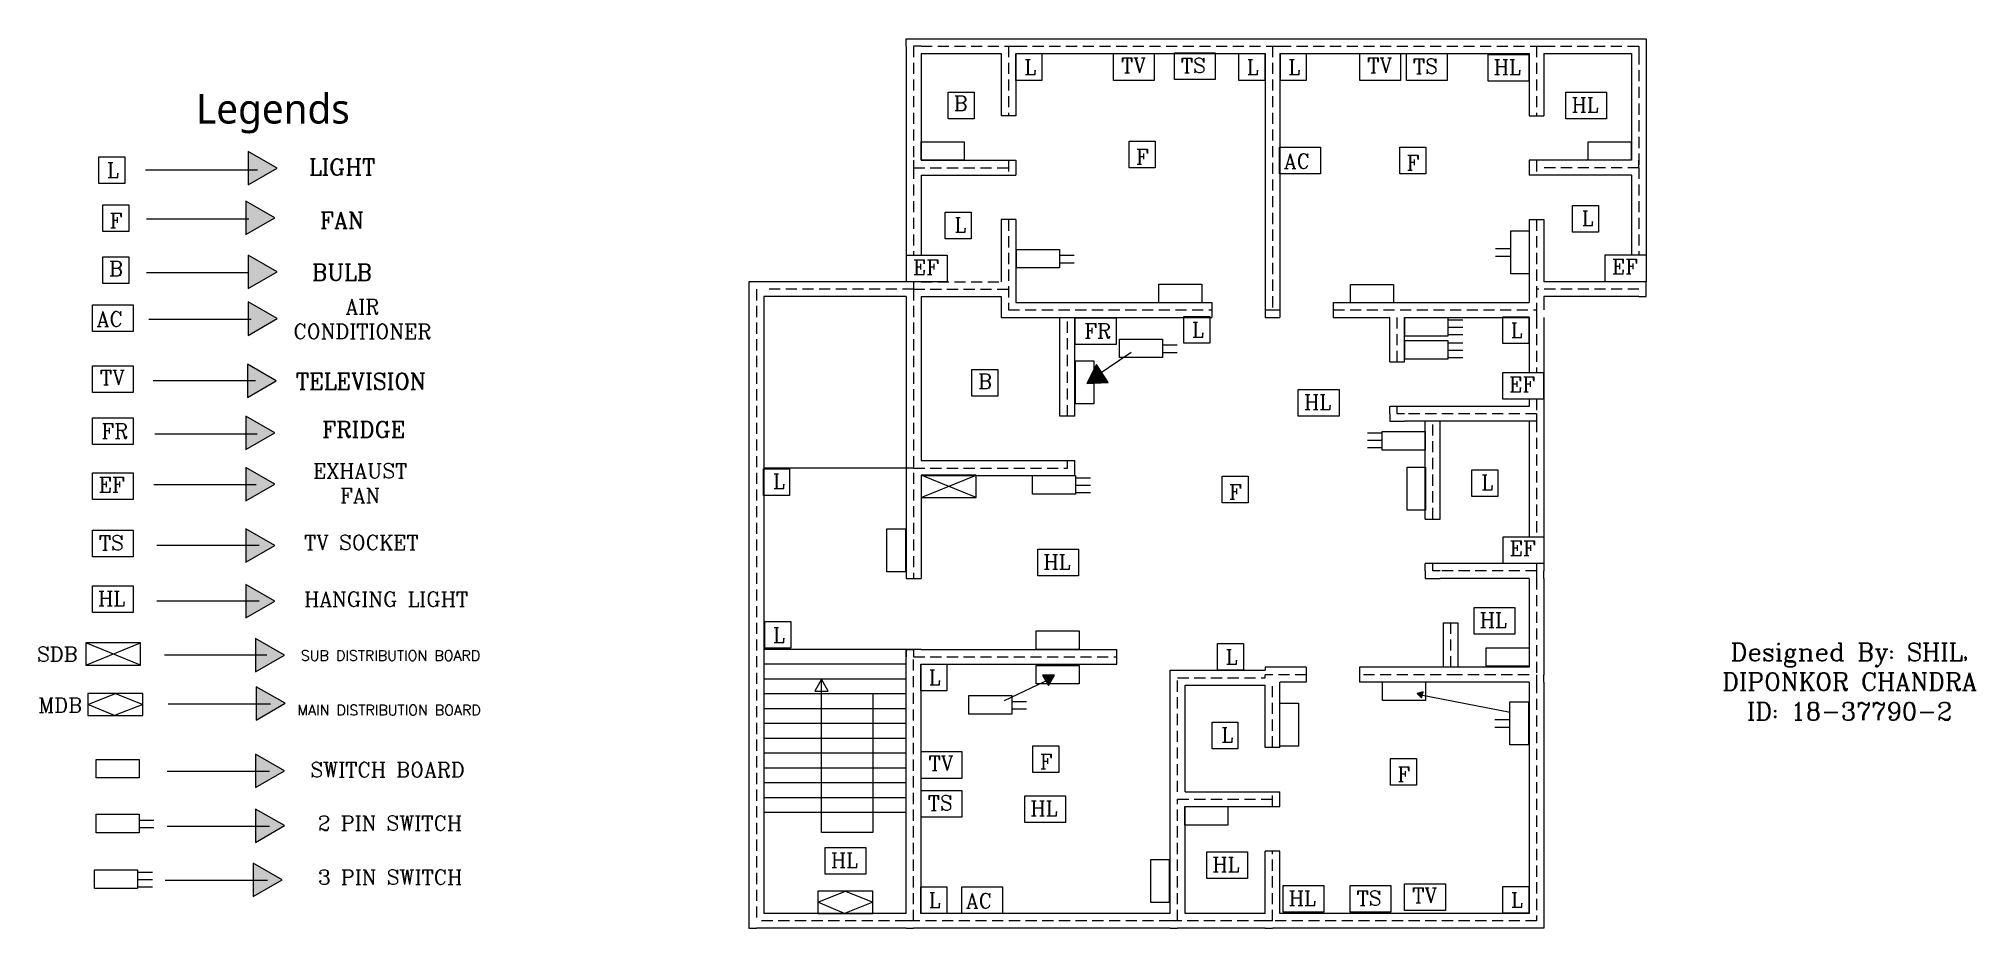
# Model space of a CAD drawing. Header units: inches. Extents: x -578 to 5307612578, y -554 to 835774590.
# Drawn here: x -578 to 729, y -554 to 46 of the extents above; entities outside this region: 1.
import ezdxf

# ---------------------------------------------------------------- set-up
doc = ezdxf.new("R2010")
doc.units = ezdxf.units.IN
doc.header["$LTSCALE"] = 30
doc.header["$MEASUREMENT"] = 0
doc.linetypes.add('HIDDEN', pattern=[0.375, 0.25, -0.125])

msp = doc.modelspace()

# ---------------------------------------------------------------- hatches: boundary and pattern name
for points in [[(-436.5, -30), (-436.5, -52.5), (-417, -41.2)], [(-438, -63.5), (-438, -86), (-418.5, -74.7)], [(-436.5, -100), (-436.5, -122.5), (-417, -111.2)], [(-436.5, -131.5), (-436.5, -154), (-417, -142.7)], [(133.8, -177.1), (129, -186.5), (133.8, -186.3)], [(135.6, -173.7), (133.8, -177.1), (133.8, -186.3), (143.4, -185.8)], [(-438, -322), (-438, -344.5), (-418.5, -333.2)], [(-431.5, -358.5), (-431.5, -381), (-412, -369.7)], [(-431, -391), (-431, -413.5), (-411.5, -402.2)], [(107.2, -383.1), (99.1, -383.1), (102.5, -389.1), (103.7, -389.1)], [(355.7, -394.4), (351.8, -395.5), (354.7, -398.4)], [(-431.5, -436.5), (-431.5, -459), (-412, -447.7)], [(-431.5, -473.5), (-431.5, -496), (-412, -484.7)], [(-413.5, -521.2), (-433, -510), (-433, -532.5)]]:
    msp.add_hatch(color=250).paths.add_polyline_path(points)
h = msp.add_hatch(color=250)
h.paths.add_polyline_path([(-437, -173.5), (-437, -196), (-417.5, -184.7)])
h.paths.add_polyline_path([(-438, -208.5), (-438, -231), (-418.5, -219.7)])
h.paths.add_polyline_path([(-438, -243.2), (-438, -265.7), (-418.5, -254.4)])
h.paths.add_polyline_path([(-438, -284.5), (-438, -307), (-418.5, -295.7)])

# ---------------------------------------------------------------- linework, layer by layer
for p, q in [((5253639940.5, 835774590.5), (5307612578.5, 835774590.5)), ((7.2, 41.1), (7.2, 46.1)), ((7.2, 46.1), (17.2, 46.1)), ((7.2, 41.1), (7.2, -35.9)), ((17.2, 46.1), (76.2, 46.1)), ((76.2, 46.1), (81.2, 46.1)), ((81.2, 46.1), (254.2, 46.1)), ((254.2, 46.1), (259.2, 46.1)), ((259.2, 46.1), (432.2, 46.1)), ((427.2, 46.1), (437.2, 46.1)), ((437.2, 46.1), (496.2, 46.1)), ((496.2, 46.1), (506.2, 46.1)), ((506.2, 46.1), (506.2, 36.1)), ((17.2, 36.1), (17.2, -35.9)), ((17.2, 36.1), (71.2, 36.1)), ((71.2, 36.1), (71.2, -5.9)), ((81.2, 36.1), (81.2, -5.9)), ((81.2, 36.1), (249.2, 36.1)), ((249.2, 36.1), (249.2, -131.9)), ((259.2, 36.1), (259.2, -131.9)), ((259.2, 36.1), (427.2, 36.1)), ((427.2, 36.1), (427.2, -5.9)), ((437.2, 36.1), (496.2, 36.1)), ((437.2, 36.1), (437.2, -5.9)), ((496.2, 36.1), (496.2, -35.9)), ((506.2, 36.1), (506.2, -40.9)), ((81.2, -5.9), (71.2, -5.9)), ((427.2, -5.9), (437.2, -5.9)), ((7.2, -35.9), (7.2, -40.9)), ((17.2, -35.9), (71.2, -35.9)), ((71.2, -35.9), (81.2, -35.9)), ((81.2, -35.9), (81.2, -45.9)), ((437.2, -35.9), (427.2, -35.9)), ((427.2, -35.9), (427.2, -45.9)), ((496.2, -35.9), (437.2, -35.9)), ((-430.2, -42.5), (-505.8, -42.5)), ((7.2, -40.9), (7.2, -117.9)), ((17.2, -45.9), (17.2, -99.9)), ((17.2, -45.9), (71.2, -45.9)), ((71.2, -45.9), (81.2, -45.9)), ((437.2, -45.9), (427.2, -45.9)), ((496.2, -45.9), (437.2, -45.9)), ((496.2, -45.9), (496.2, -99.8)), ((506.2, -40.9), (506.2, -117.9)), ((-505, -75.5), (-436, -75.5)), ((71.2, -75.9), (71.2, -117.9)), ((81.2, -75.9), (71.2, -75.9)), ((81.2, -75.9), (81.2, -131.9)), ((427.2, -75.9), (437.2, -75.9)), ((427.2, -75.9), (427.2, -131.9)), ((437.2, -75.9), (437.2, -117.9)), ((110.5, -100), (120.5, -100)), ((404.5, -95.5), (414.5, -95.5)), ((404.5, -100.5), (414.5, -100.5)), ((-505, -111.5), (-436, -111.5)), ((110.5, -105), (120.5, -105)), ((-88.8, -117.9), (-98.8, -117.9)), ((-98.8, -117.9), (-98.8, -122.9)), ((-98.8, -122.9), (-98.8, -548.9)), ((7.2, -117.9), (-88.8, -117.9)), ((-88.8, -127.9), (-88.8, -543.9)), ((7.2, -127.9), (-88.8, -127.9)), ((7.2, -127.9), (7.2, -317.9)), ((17.2, -117.9), (17.2, -117.9)), ((17.2, -127.9), (71.2, -127.9)), ((17.2, -127.9), (17.2, -238.5)), ((71.2, -127.9), (71.2, -136.9)), ((496.2, -117.9), (437.2, -117.9)), ((501.2, -127.9), (437.2, -127.9)), ((437.2, -127.9), (437.2, -136.9)), ((496.2, -117.8), (496.2, -117.9)), ((501.2, -127.9), (506.2, -127.9)), ((506.2, -127.9), (506.2, -117.9)), ((-503.5, -143), (-434.5, -143)), ((71.2, -136.9), (71.2, -141.9)), ((71.2, -141.9), (76.2, -141.9)), ((76.2, -141.9), (213.2, -141.9)), ((81.2, -131.9), (213.2, -131.9)), ((110.9, -208.5), (110.9, -141.9)), ((120.9, -208.5), (120.9, -141.9)), ((213.2, -131.9), (213.2, -141.9)), ((249.2, -131.9), (249.2, -141.9)), ((249.2, -141.9), (254.2, -141.9)), ((254.2, -141.9), (259.2, -141.9)), ((259.2, -131.9), (259.2, -141.9)), ((295.2, -131.9), (427.2, -131.9)), ((295.2, -131.9), (295.2, -141.9)), ((295.2, -141.9), (333.2, -141.9)), ((333.2, -171.9), (333.2, -141.9)), ((343.2, -171.9), (343.2, -141.9)), ((343.2, -141.9), (427.2, -141.9)), ((372.5, -143.5), (382.5, -143.5)), ((427.2, -141.9), (427.2, -179)), ((437.2, -141.9), (437.2, -206.9)), ((372.5, -148.5), (382.5, -148.5)), ((372.5, -153.5), (382.5, -153.5)), ((159, -165.5), (136, -181)), ((180, -160.5), (190, -160.5)), ((180, -165.5), (190, -165.5)), ((372.5, -159), (382.5, -159)), ((372.5, -164), (382.5, -164)), ((372.5, -169), (382.5, -169)), ((333.2, -171.9), (343.2, -171.9)), ((-500.5, -184.5), (-431.5, -184.5)), ((120.9, -208.5), (110.9, -208.5)), ((333.2, -206.9), (333.2, -201.9)), ((343.2, -201.9), (333.2, -201.9)), ((333.2, -206.9), (333.2, -211.9)), ((427.2, -201.9), (343.2, -201.9)), ((427.2, -197), (427.2, -201.9)), ((437.2, -206.9), (437.2, -211.9)), ((-499.5, -220.5), (-430.5, -220.5)), ((328.2, -219.9), (318.2, -219.9)), ((333.2, -211.9), (343.2, -211.9)), ((432.2, -211.9), (343.2, -211.9)), ((357.2, -277.9), (357.2, -211.9)), ((367.2, -277.9), (367.2, -211.9)), ((427.2, -211.9), (427.2, -289.8)), ((437.2, -211.9), (437.2, -312.9)), ((328.2, -224.9), (318.2, -224.9)), ((328.2, -229.9), (318.2, -229.9)), ((12.2, -243.5), (-88.8, -243.5)), ((17.2, -238.5), (110.9, -238.5)), ((110.9, -238.5), (120.9, -238.5)), ((120.9, -248.5), (120.9, -238.5)), ((-500, -254.7), (-431, -254.7)), ((17.2, -248.5), (120.9, -248.5)), ((17.2, -248.5), (17.2, -317.9)), ((17.3, -263.4), (54.3, -248.4)), ((54.3, -263.4), (17.3, -248.4)), ((121.4, -250.1), (131.4, -250.1)), ((121.4, -255.1), (131.4, -255.1)), ((121.4, -260.1), (131.4, -260.1)), ((357.2, -277.9), (367.2, -277.9)), ((-498, -295.5), (-429, -295.5)), ((357.2, -312.9), (357.2, -307.9)), ((367.2, -307.9), (357.2, -307.9)), ((357.2, -312.9), (357.2, -317.9)), ((427.2, -307.9), (367.2, -307.9)), ((427.2, -307.8), (427.2, -307.9)), ((437.2, -317.9), (437.2, -312.9)), ((7.2, -317.9), (17.2, -317.9)), ((357.2, -317.9), (367.2, -317.9)), ((369.2, -317.9), (367.2, -317.9)), ((379.2, -317.9), (369.2, -317.9)), ((427.2, -317.9), (379.2, -317.9)), ((427.2, -317.9), (427.2, -377.9)), ((437.2, -317.9), (437.2, -382.9)), ((-498, -333), (-429, -333)), ((369.2, -347.9), (369.2, -377.9)), ((369.2, -347.9), (379.2, -347.9)), ((379.2, -347.9), (379.2, -377.9)), ((-546, -376.5), (-509, -361.5)), ((-509, -376.5), (-546, -361.5)), ((-493, -369.5), (-424, -369.5)), ((7.2, -365.9), (-88.8, -365.9)), ((7.2, -375.9), (-88.8, -375.9)), ((7.2, -365.9), (12.2, -365.9)), ((17.2, -365.9), (7.2, -365.9)), ((7.2, -365.9), (7.2, -370.9)), ((7.2, -543.9), (7.2, -370.9)), ((17.2, -365.9), (149.2, -365.9)), ((17.2, -375.9), (149.2, -375.9)), ((17.2, -543.9), (17.2, -375.9)), ((149.2, -375.9), (149.2, -365.9)), ((249.2, -377.9), (249.2, -379.9)), ((276.9, -377.9), (249.2, -377.9)), ((276.9, -377.9), (276.9, -387.9)), ((379.2, -377.9), (312.9, -377.9)), ((312.9, -377.9), (312.9, -387.9)), ((427.2, -377.9), (379.2, -377.9)), ((7.2, -385.9), (-88.8, -385.9)), ((-49.9, -489.4), (-49.9, -386.1)), ((73.5, -400.2), (104.7, -385.4)), ((185.2, -379.9), (249.2, -379.9)), ((185.2, -384.9), (185.2, -379.9)), ((185.2, -461.9), (185.2, -384.9)), ((195.2, -389.9), (249.2, -389.9)), ((195.2, -461.9), (195.2, -389.9)), ((249.2, -431.9), (249.2, -389.9)), ((276.9, -387.9), (259.2, -387.9)), ((259.2, -431.9), (259.2, -387.9)), ((379.2, -387.9), (312.9, -387.9)), ((427.2, -387.9), (379.2, -387.9)), ((427.2, -387.9), (427.2, -543.9)), ((437.2, -387.9), (437.2, -382.9)), ((437.2, -387.9), (437.2, -548.9)), ((-544.5, -403), (-526, -395.5)), ((-526.5, -410.5), (-544.5, -403)), ((-507.5, -403), (-526.5, -410.5)), ((-526, -395.5), (-507.5, -403)), ((-490.5, -402.5), (-421.5, -402.5)), ((7.2, -395.9), (-88.8, -395.9)), ((-15.3, -396), (-15.3, -489.4)), ((78.4, -401), (88.4, -401)), ((354.3, -396.4), (414.5, -408.1)), ((7.2, -405.9), (-88.8, -405.9)), ((7.2, -415.9), (-88.8, -415.9)), ((78.4, -406), (88.4, -406)), ((404, -413.2), (414, -413.2)), ((7.2, -425.9), (-88.8, -425.9)), ((404, -418.2), (414, -418.2)), ((7.2, -435.9), (-88.8, -435.9)), ((259.2, -431.9), (249.2, -431.9)), ((-491, -448), (-422, -448)), ((7.2, -445.9), (-88.8, -445.9)), ((7.2, -455.9), (-88.8, -455.9)), ((7.2, -465.9), (-88.8, -465.9)), ((185.2, -543.9), (185.2, -466.9)), ((195.2, -461.9), (249.2, -461.9)), ((249.2, -461.9), (259.2, -461.9)), ((259.2, -471.9), (259.2, -461.9)), ((-510, -481), (-500, -481)), ((7.2, -475.9), (-88.8, -475.9)), ((195.2, -543.9), (195.2, -471.9)), ((195.2, -471.9), (249.2, -471.9)), ((249.2, -471.9), (259.2, -471.9)), ((-510, -486), (-500, -486)), ((-491, -485), (-422, -485)), ((-15.3, -489.4), (-49.9, -489.4)), ((249.2, -543.9), (249.2, -501.9)), ((259.2, -501.9), (249.2, -501.9)), ((259.2, -543.9), (259.2, -501.9)), ((-511, -516), (-501, -516)), ((-511, -521), (-501, -521)), ((-492.5, -521.5), (-423.5, -521.5)), ((-511, -526), (-501, -526)), ((-52.3, -536.4), (-33.8, -528.9)), ((-33.8, -528.9), (-15.3, -536.4)), ((7.2, -543.9), (-88.8, -543.9)), ((-34.3, -543.9), (-52.3, -536.4)), ((-15.3, -536.4), (-34.3, -543.9)), ((185.2, -543.9), (17.2, -543.9)), ((249.2, -543.9), (195.2, -543.9)), ((427.2, -543.9), (259.2, -543.9)), ((-98.8, -548.9), (-98.8, -553.9)), ((-98.8, -553.9), (-93.8, -553.9)), ((7.2, -553.9), (-93.8, -553.9)), ((-88.8, -548.9), (-88.8, -548.9)), ((7.2, -553.9), (12.2, -553.9)), ((185.2, -553.9), (12.2, -553.9)), ((185.2, -553.9), (190.2, -553.9)), ((249.2, -553.9), (190.2, -553.9)), ((249.2, -553.9), (254.2, -553.9)), ((432.2, -553.9), (254.2, -553.9)), ((437.2, -553.9), (432.2, -553.9)), ((437.2, -548.9), (437.2, -553.9))]:
    msp.add_line(p, q)
at = {"linetype": 'HIDDEN'}
for p, q in [((17.2, 41.1), (12.2, 41.1)), ((12.2, 41.1), (12.2, -35.9)), ((17.2, 41.1), (76.2, 41.1)), ((76.2, 41.1), (81.2, 41.1)), ((76.2, 41.1), (76.2, -5.9)), ((81.2, 41.1), (254.2, 41.1)), ((254.2, 41.1), (259.2, 41.1)), ((254.2, 41.1), (254.2, -136.9)), ((259.2, 41.1), (432.2, 41.1)), ((432.2, 41.1), (437.2, 41.1)), ((432.2, 41.1), (432.2, -5.9)), ((437.2, 46.1), (496.2, 46.1)), ((437.2, 41.1), (496.2, 41.1)), ((496.2, 41.1), (501.2, 41.1)), ((501.2, 41.1), (501.2, 36.1)), ((501.2, 36.1), (501.2, -40.9)), ((12.2, -35.9), (12.2, -40.9)), ((76.2, -35.9), (76.2, -45.9)), ((432.2, -35.9), (432.2, -45.9)), ((501.2, -40.9), (501.2, -35.9)), ((12.2, -40.9), (12.2, -99.9)), ((12.2, -40.9), (76.2, -40.9)), ((501.2, -40.9), (437.2, -40.9)), ((501.2, -40.9), (501.2, -99.8)), ((76.2, -75.9), (76.2, -136.9)), ((432.2, -75.9), (432.2, -136.9)), ((-93.8, -122.9), (-93.8, -548.9)), ((12.2, -122.9), (-88.8, -122.9)), ((12.2, -117.9), (12.2, -122.9)), ((12.2, -117.9), (12.2, -117.9)), ((12.2, -122.9), (76.2, -122.9)), ((12.2, -122.9), (12.2, -317.9)), ((17.2, -117.9), (71.2, -117.9)), ((501.2, -122.9), (432.2, -122.9)), ((501.2, -117.8), (501.2, -117.9)), ((76.2, -136.9), (213.2, -136.9)), ((115.9, -208.5), (115.9, -141.9)), ((249.2, -136.9), (254.2, -136.9)), ((254.2, -136.9), (259.2, -136.9)), ((295.2, -136.9), (432.2, -136.9)), ((338.2, -171.9), (338.2, -141.9)), ((432.2, -136.9), (432.2, -141.9)), ((432.2, -141.9), (432.2, -179)), ((338.2, -206.9), (338.2, -201.9)), ((343.2, -206.9), (338.2, -206.9)), ((432.2, -206.9), (343.2, -206.9)), ((432.2, -197), (432.2, -206.9)), ((432.2, -206.9), (432.2, -211.9)), ((362.2, -277.9), (362.2, -211.9)), ((427.2, -211.9), (427.2, -289.8)), ((432.2, -211.9), (432.2, -289.8)), ((12.2, -243.5), (115.9, -243.5)), ((115.9, -243.5), (115.9, -238.5)), ((362.2, -312.9), (362.2, -307.9)), ((367.2, -312.9), (362.2, -312.9)), ((432.2, -312.9), (367.2, -312.9)), ((427.2, -307.8), (427.2, -307.9)), ((432.2, -307.8), (432.2, -312.9)), ((432.2, -312.9), (432.2, -317.9)), ((427.2, -317.9), (379.2, -317.9)), ((432.2, -317.9), (432.2, -382.9)), ((374.2, -347.9), (374.2, -377.9)), ((7.2, -370.9), (7.2, -365.9)), ((12.2, -365.9), (12.2, -370.9)), ((12.2, -370.9), (149.2, -370.9)), ((12.2, -548.9), (12.2, -370.9)), ((190.2, -384.9), (249.2, -384.9)), ((190.2, -461.9), (190.2, -384.9)), ((249.2, -384.9), (249.2, -382.9)), ((276.9, -382.9), (249.2, -382.9)), ((254.2, -431.9), (254.2, -387.9)), ((379.2, -382.9), (312.9, -382.9)), ((427.2, -382.9), (379.2, -382.9)), ((432.2, -382.9), (432.2, -387.9)), ((432.2, -387.9), (432.2, -548.9)), ((185.2, -466.9), (185.2, -461.9)), ((190.2, -548.9), (190.2, -466.9)), ((190.2, -466.9), (254.2, -466.9)), ((254.2, -471.9), (254.2, -461.9)), ((254.2, -548.9), (254.2, -501.9)), ((7.2, -548.9), (-93.8, -548.9)), ((12.2, -548.9), (7.2, -548.9)), ((185.2, -548.9), (12.2, -548.9)), ((190.2, -548.9), (185.2, -548.9)), ((249.2, -548.9), (190.2, -548.9)), ((254.2, -548.9), (249.2, -548.9)), ((432.2, -548.9), (254.2, -548.9))]:
    msp.add_line(p, q, dxfattribs=at)
for points in [[(81.2, 36), (98.7, 36), (98.7, 18), (81.2, 18)], [(147, 36), (174.5, 36), (174.5, 18), (147, 18)], [(188, 36.5), (215.5, 36.5), (215.5, 18.5), (188, 18.5)], [(231.5, 36), (249, 36), (249, 18), (231.5, 18)], [(259.5, 36), (277, 36), (277, 18), (259.5, 18)], [(313, 36), (340.5, 36), (340.5, 18), (313, 18)], [(344.5, 36), (372, 36), (372, 18), (344.5, 18)], [(399.5, 35.5), (427, 35.5), (427, 17.5), (399.5, 17.5)], [(35.5, 10), (53, 10), (53, -8), (35.5, -8)], [(452, 10), (479.5, 10), (479.5, -8), (452, -8)], [(17.3, -23.4), (46.3, -23.4), (46.3, -35.9), (17.3, -35.9)], [(157.5, -23), (175, -23), (175, -41), (157.5, -41)], [(467, -23.4), (496, -23.4), (496, -35.9), (467, -35.9)], [(-537.1, -33.5), (-519.6, -33.5), (-519.6, -51.5), (-537.1, -51.5)], [(-417, -41.2), (-436.5, -30), (-436.5, -52.5)], [(259, -27), (286.5, -27), (286.5, -45), (259, -45)], [(340, -27), (357.5, -27), (357.5, -45), (340, -45)], [(-418.5, -74.7), (-438, -63.5), (-438, -86)], [(-534.5, -66), (-517, -66), (-517, -84), (-534.5, -84)], [(33.5, -71), (51, -71), (51, -89), (33.5, -89)], [(456.5, -66.5), (474, -66.5), (474, -84.5), (456.5, -84.5)], [(414.8, -112.5), (414.8, -83.5), (427.3, -83.5), (427.3, -112.5)], [(-534.5, -101), (-517, -101), (-517, -119), (-534.5, -119)], [(-417, -111.2), (-436.5, -100), (-436.5, -122.5)], [(7.3, -99.9), (34.8, -99.9), (34.8, -117.9), (7.3, -117.9)], [(81.5, -96), (110.5, -96), (110.5, -108.5), (81.5, -108.5)], [(478.6, -99.8), (506.1, -99.8), (506.1, -117.8), (478.6, -117.8)], [(177.5, -119.5), (206.5, -119.5), (206.5, -132), (177.5, -132)], [(306.8, -119.6), (335.8, -119.6), (335.8, -132.1), (306.8, -132.1)], [(-541.5, -133.5), (-514, -133.5), (-514, -151.5), (-541.5, -151.5)], [(-417, -142.7), (-436.5, -131.5), (-436.5, -154)], [(121.2, -142.2), (148.7, -142.2), (148.7, -160.2), (121.2, -160.2)], [(194.5, -141.2), (212, -141.2), (212, -159.2), (194.5, -159.2)], [(343.5, -142), (372.5, -142), (372.5, -154.5), (343.5, -154.5)], [(409.5, -141.5), (427, -141.5), (427, -159.5), (409.5, -159.5)], [(151, -156.5), (180, -156.5), (180, -169), (151, -169)], [(343.5, -157.5), (372.5, -157.5), (372.5, -170), (343.5, -170)], [(-541.5, -174.5), (-514, -174.5), (-514, -192.5), (-541.5, -192.5)], [(-417.5, -184.7), (-437, -173.5), (-437, -196)], [(51.5, -177), (69, -177), (69, -195), (51.5, -195)], [(133.8, -171.1), (133.8, -200.1), (121.3, -200.1), (121.3, -171.1)], [(129, -186.5), (143.4, -185.8), (135.6, -173.7)], [(409.5, -179), (437, -179), (437, -197), (409.5, -197)], [(271.6, -190.5), (299.1, -190.5), (299.1, -208.5), (271.6, -208.5)], [(-418.5, -219.7), (-438, -208.5), (-438, -231)], [(-541.5, -209.7), (-514, -209.7), (-514, -227.7), (-541.5, -227.7)], [(357.2, -231.4), (328.2, -231.4), (328.2, -218.9), (357.2, -218.9)], [(-541.5, -246.7), (-514, -246.7), (-514, -264.7), (-541.5, -264.7)], [(-418.5, -254.4), (-438, -243.2), (-438, -265.7)], [(-88.9, -244.1), (-71.4, -244.1), (-71.4, -262.1), (-88.9, -262.1)], [(344.9, -271.9), (344.9, -242.9), (357.4, -242.9), (357.4, -271.9)], [(388.7, -244.6), (406.2, -244.6), (406.2, -262.6), (388.7, -262.6)], [(54.3, -248.4), (17.3, -248.4), (17.3, -263.4), (54.3, -263.4)], [(92.4, -248.6), (121.4, -248.6), (121.4, -261.1), (92.4, -261.1)], [(220.2, -249), (237.7, -249), (237.7, -267), (220.2, -267)], [(-541.5, -285.5), (-514, -285.5), (-514, -303.5), (-541.5, -303.5)], [(-418.5, -295.7), (-438, -284.5), (-438, -307)], [(-5.8, -313.6), (-5.8, -284.6), (6.7, -284.6), (6.7, -313.6)], [(95.9, -298.3), (123.4, -298.3), (123.4, -316.3), (95.9, -316.3)], [(409.7, -289.8), (437.2, -289.8), (437.2, -307.8), (409.7, -307.8)], [(-541.5, -323), (-514, -323), (-514, -341), (-541.5, -341)], [(-418.5, -333.2), (-438, -322), (-438, -344.5)], [(390.1, -337.5), (417.6, -337.5), (417.6, -355.5), (390.1, -355.5)], [(-88.1, -347.1), (-70.6, -347.1), (-70.6, -365.1), (-88.1, -365.1)], [(-509, -361.5), (-546, -361.5), (-546, -376.5), (-509, -376.5)], [(-412, -369.7), (-431.5, -358.5), (-431.5, -381)], [(94.8, -353.3), (123.8, -353.3), (123.8, -365.8), (94.8, -365.8)], [(217.1, -361.9), (234.6, -361.9), (234.6, -379.9), (217.1, -379.9)], [(398.2, -364.7), (427.2, -364.7), (427.2, -377.2), (398.2, -377.2)], [(17.1, -375.7), (34.6, -375.7), (34.6, -393.7), (17.1, -393.7)], [(94.8, -376.6), (123.8, -376.6), (123.8, -389.1), (94.8, -389.1)], [(-411.5, -402.2), (-431, -391), (-431, -413.5)], [(-49.9, -386), (-54.5, -393.9), (-45.3, -393.9)], [(103.1, -390.1), (107.2, -383.1), (99.1, -383.1)], [(328.4, -387.7), (357.4, -387.7), (357.4, -400.2), (328.4, -400.2)], [(-507.5, -395.5), (-544.5, -395.5), (-544.5, -410.5), (-507.5, -410.5)], [(49.4, -397), (78.4, -397), (78.4, -409.5), (49.4, -409.5)], [(259.2, -431), (259.2, -402), (271.7, -402), (271.7, -431)], [(351.8, -395.5), (354.7, -398.4), (355.7, -394.4)], [(414.3, -430.2), (414.3, -401.2), (426.8, -401.2), (426.8, -430.2)], [(213.4, -414.9), (230.9, -414.9), (230.9, -432.9), (213.4, -432.9)], [(92.7, -430.9), (110.2, -430.9), (110.2, -448.9), (92.7, -448.9)], [(-539, -440), (-510, -440), (-510, -452.5), (-539, -452.5)], [(-412, -447.7), (-431.5, -436.5), (-431.5, -459)], [(17.2, -434.8), (44.7, -434.8), (44.7, -452.8), (17.2, -452.8)], [(333.8, -439.5), (351.3, -439.5), (351.3, -457.5), (333.8, -457.5)], [(17.3, -460.9), (44.8, -460.9), (44.8, -478.9), (17.3, -478.9)], [(87.1, -464.5), (114.6, -464.5), (114.6, -482.5), (87.1, -482.5)], [(-539, -477), (-510, -477), (-510, -489.5), (-539, -489.5)], [(-412, -484.7), (-431.5, -473.5), (-431.5, -496)], [(195.1, -471.9), (224.1, -471.9), (224.1, -484.4), (195.1, -484.4)], [(-47.4, -499.5), (-19.9, -499.5), (-19.9, -517.5), (-47.4, -517.5)], [(172.1, -536.5), (172.1, -507.5), (184.6, -507.5), (184.6, -536.5)], [(209.8, -502.4), (237.3, -502.4), (237.3, -520.4), (209.8, -520.4)], [(-540, -514.5), (-511, -514.5), (-511, -527), (-540, -527)], [(-413.5, -521.2), (-433, -510), (-433, -532.5)], [(-15.3, -528.9), (-52.3, -528.9), (-52.3, -543.9), (-15.3, -543.9)], [(17.1, -525.9), (34.6, -525.9), (34.6, -543.9), (17.1, -543.9)], [(44.7, -525.9), (72.2, -525.9), (72.2, -543.9), (44.7, -543.9)], [(261.3, -525.1), (288.8, -525.1), (288.8, -543.1), (261.3, -543.1)], [(306.5, -525.1), (334, -525.1), (334, -543.1), (306.5, -543.1)], [(343.3, -523.9), (370.8, -523.9), (370.8, -541.9), (343.3, -541.9)], [(409.6, -525.8), (427.1, -525.8), (427.1, -543.8), (409.6, -543.8)]]:
    msp.add_lwpolyline(points, close=True)

# ---------------------------------------------------------------- texts
at = {"attachment_point": 5}
for s, insert, char_height, width in [('{\\Fromanc|c0;L}', (90.7, 27), 10, 14.5), ('{\\Fromanc|c0;TV}', (160.5, 28.1), 10, 14.5), ('{\\Fromanc|c0;TS}', (200.8, 28), 10, 14.5), ('{\\Fromanc|c0;L}', (240.7, 27), 10, 14.5), ('{\\Fromanc|c0;L}', (268.7, 27), 10, 14.5), ('{\\Fromanc|c0;TV}', (326.5, 28.1), 10, 14.5), ('{\\Fromanc|c0;TS}', (357.3, 27.5), 10, 14.5), ('{\\Fromanc|c0;HL}', (412.3, 27), 10, 14.5), ('{\\fSegoe UI Black|b0|i0|c0|p34;Legends}', (-419.8, -4.5), 20, 180), ('{\\Fromanc|c0;B}', (44, 2.5), 10, 14.5), ('{\\Fromanc|c0;HL}', (464.8, 1.5), 10, 14.5), ('{\\Fromanc|c0;L}', (-527.8, -42.5), 10, 14.5), ('{\\Fromanc|c0;LIGHT}', (-373.1, -40.5), 11, 84), ('{\\Fromanc|c0;F}', (166.4, -33.5), 10, 14.5), ('{\\Fromanc|c0;AC}', (270.6, -36.5), 10, 14.5), ('{\\Fromanc|c0;F}', (348.9, -37.5), 10, 14.5), ('{\\Fromanc|c0;F}', (-525.6, -76.5), 10, 14.5), ('{\\Fromanc|c0;FAN}', (-373.2, -76.5), 11, 84), ('{\\Fromanc|c0;L}', (43.6, -79.5), 10, 14.5), ('{\\Fromanc|c0;L}', (466.6, -75), 10, 14.5), ('{\\Fromanc|c0;B}', (-525.6, -109), 10, 14.5), ('{\\Fromanc|c0;EF}', (20.5, -108), 10, 14.5), ('{\\Fromanc|c0;EF}', (491.8, -107.6), 10, 14.5), ('{\\Fromanc|c0;BULB}', (-373.2, -111.5), 11, 84), ('{\\Fromanc|c0;AIR CONDITIONER}', (-359.5, -143), 10, 84), ('{\\Fromanc|c0;AC}', (-529.9, -143), 10, 14.5), ('{\\Fromanc|c0;FR}', (136.3, -151), 10, 14.5), ('{\\Fromanc|c0;L}', (203.7, -150.2), 10, 14.5), ('{\\Fromanc|c0;L}', (418.7, -150.5), 10, 14.5), ('{\\Fromanc|c0;TV}', (-528, -182.4), 10, 14.5), ('{\\Fromanc|c0;TELEVISION}', (-360.5, -185), 11, 84), ('{\\Fromanc|c0;B}', (60.4, -185), 10, 14.5), ('{\\Fromanc|c0;EF}', (422.5, -187), 10, 14.5), ('{\\Fromanc|c0;HL}', (284.4, -199), 10, 14.5), ('{\\Fromanc|c0;FR}', (-526.4, -218.5), 10, 14.5), ('{\\Fromanc|c0;FRIDGE}', (-358.5, -217.5), 11, 84), ('{\\Fromanc|c0;EXHAUST FAN}', (-361, -253.7), 10, 84), ('{\\Fromanc|c0;L}', (-78.8, -252.3), 10, 14.5), ('{\\Fromanc|c0;L}', (398.8, -253.1), 10, 14.5), ('{\\Fromanc|c0;EF}', (-528.5, -254.7), 10, 14.5), ('{\\Fromanc|c0;F}', (229.1, -259.5), 10, 14.5), ('{\\Fromanc|c0;TS}', (-528.7, -294), 10, 14.5), ('{\\Fromanc|c0;TV SOCKET}', (-360.2, -293.7), 10, 84), ('{\\Fromanc|c0;EF}', (422.9, -297.6), 10, 14.5), ('{\\Fromanc|c0;HL}', (108.7, -306.8), 10, 14.5), ('{\\Fromanc|c0;HL}', (-528.7, -331.5), 10, 14.5), ('{\\Fromanc|c0;HANGING LIGHT}', (-343.5, -332), 10, 132), ('{\\Fromanc|c0;L}', (-78.8, -356.1), 10, 14.5), ('{\\Fromanc|c0;HL}', (402.9, -346), 10, 14.5), ('{\\Fromanc|c0;SDB}', (-565.2, -369), 10, 33.5), ('{\\Fromanc|c0;\\C6;Designed By:\\C256; \\C7;SHIL, DIPONKOR CHANDRA\\C256;\\P\\C6;ID:\\C256; 18-37790-2}', (643.3, -387.6), 12, 214.88), ('{\\Fromanc|c0;SUB DISTRIBUTION BOARD}', (-340.5, -370), 7, 144), ('{\\Fromanc|c0;L}', (226.4, -370.9), 10, 14.5), ('{\\Fromanc|c0;L}', (26.3, -384.7), 10, 14.5), ('{\\Fromanc|c0;MDB}', (-563.2, -403.5), 10, 33.5), ('{\\Fromanc|c0;MAIN DISTRIBUTION BOARD}', (-341.5, -406.8), 7, 144), ('{\\Fromanc|c0;L}', (223.5, -423.4), 10, 14.5), ('{\\Fromanc|c0;SWITCH BOARD}', (-342.5, -447), 10, 132), ('{\\Fromanc|c0;TV}', (30.7, -442.6), 10, 14.5), ('{\\Fromanc|c0;F}', (101.6, -441.4), 10, 14.5), ('{\\Fromanc|c0;F}', (342.7, -450), 10, 14.5), ('{\\Fromanc|c0;TS}', (30.1, -469.4), 10, 14.5), ('{\\Fromanc|c0;HL}', (99.9, -473), 10, 14.5), ('{\\Fromanc|c0;2 PIN SWITCH}', (-340.9, -483), 10, 132), ('{\\Fromanc|c0;HL}', (-34.6, -508), 10, 14.5), ('{\\Fromanc|c0;HL}', (222.6, -510.9), 10, 14.5), ('{\\Fromanc|c0;3 PIN SWITCH}', (-340.8, -519.5), 10, 132), ('{\\Fromanc|c0;L}', (26.3, -534.9), 10, 14.5), ('{\\Fromanc|c0;AC}', (56.2, -535.4), 10, 14.5), ('{\\Fromanc|c0;HL}', (274.1, -533.6), 10, 14.5), ('{\\Fromanc|c0;TS}', (319.3, -533.6), 10, 14.5), ('{\\Fromanc|c0;TV}', (356.8, -531.7), 10, 14.5), ('{\\Fromanc|c0;L}', (418.8, -534.8), 10, 14.5)]:
    msp.add_mtext(s, dxfattribs=dict(at, insert=insert, char_height=char_height, width=width))

doc.saveas('drawing.dxf')
